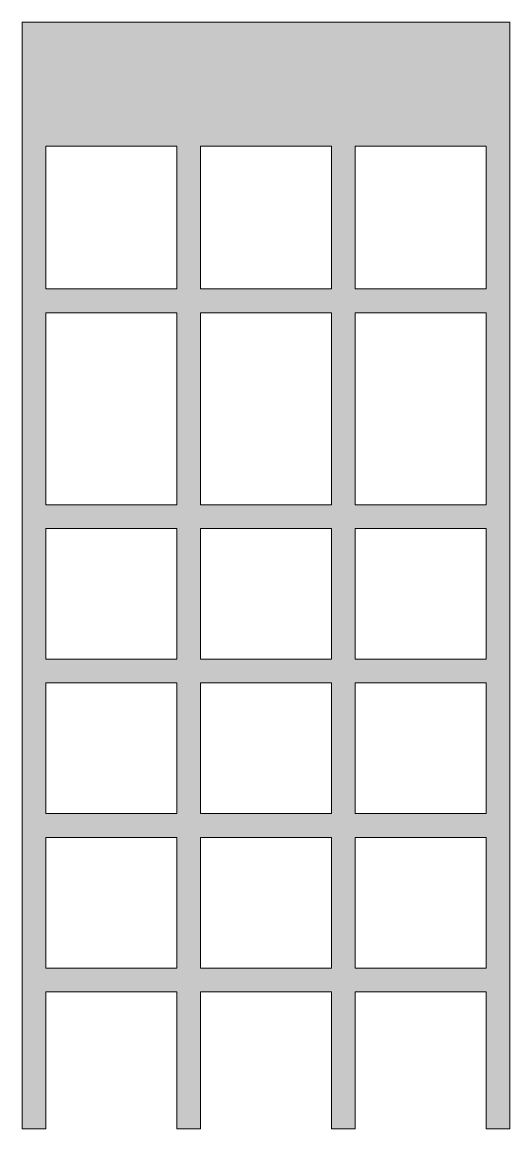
# Model space of a CAD drawing. Header units: inches. Extents: x 42 to 58.2, y -68.4 to -31.6.
import ezdxf

# ---------------------------------------------------------------- set-up
doc = ezdxf.new("R2010")
doc.units = ezdxf.units.IN
doc.header["$MEASUREMENT"] = 0
doc.layers.add('Layer 1', color=7, linetype='Continuous')

msp = doc.modelspace()

# ---------------------------------------------------------------- hatches: boundary and pattern name
at = {"layer": 'Layer 1', "true_color": 0x231f20}
h = msp.add_hatch(color=250, dxfattribs=at)
h.dxf.hatch_style = 2
h.paths.add_polyline_path([(42.049, -31.642), (42.049, -68.366), (42.837, -68.366), (42.837, -63.819), (47.176, -63.819), (47.176, -68.366), (47.963, -68.366), (47.963, -63.819), (52.302, -63.819), (52.302, -68.366), (53.089, -68.366), (53.089, -63.819), (57.428, -63.819), (57.428, -68.366), (58.215, -68.366), (58.215, -31.642)])
h.paths.add_polyline_path([(47.176, -63.031), (42.837, -63.031), (42.837, -58.693), (47.176, -58.693)])
h.paths.add_polyline_path([(47.176, -57.906), (42.837, -57.906), (42.837, -53.567), (47.176, -53.567)])
h.paths.add_polyline_path([(47.176, -52.78), (42.837, -52.78), (42.837, -48.441), (47.176, -48.441)])
h.paths.add_polyline_path([(47.176, -47.654), (42.837, -47.654), (42.837, -41.284), (47.176, -41.284)])
h.paths.add_polyline_path([(47.176, -40.496), (42.837, -40.496), (42.837, -35.761), (47.176, -35.761)])
h.paths.add_polyline_path([(52.302, -63.031), (47.963, -63.031), (47.963, -58.693), (52.302, -58.693)])
h.paths.add_polyline_path([(52.302, -57.906), (47.963, -57.906), (47.963, -53.567), (52.302, -53.567)])
h.paths.add_polyline_path([(52.302, -52.78), (47.963, -52.78), (47.963, -48.441), (52.302, -48.441)])
h.paths.add_polyline_path([(52.302, -47.654), (47.963, -47.654), (47.963, -41.284), (52.302, -41.284)])
h.paths.add_polyline_path([(52.302, -40.496), (47.963, -40.496), (47.963, -35.761), (52.302, -35.761)])
h.paths.add_polyline_path([(57.428, -63.031), (53.089, -63.031), (53.089, -58.693), (57.428, -58.693)])
h.paths.add_polyline_path([(57.428, -57.906), (53.089, -57.906), (53.089, -53.567), (57.428, -53.567)])
h.paths.add_polyline_path([(57.428, -52.78), (53.089, -52.78), (53.089, -48.441), (57.428, -48.441)])
h.paths.add_polyline_path([(57.428, -47.654), (53.089, -47.654), (53.089, -41.284), (57.428, -41.284)])
h.paths.add_polyline_path([(57.428, -40.496), (53.089, -40.496), (53.089, -35.761), (57.428, -35.761)])

# ---------------------------------------------------------------- linework, layer by layer
at = {"layer": 'Layer 1', "lineweight": 0}
for points in [[(42.049, -31.642), (42.049, -68.366), (42.837, -68.366), (42.837, -63.819), (47.176, -63.819), (47.176, -68.366), (47.963, -68.366), (47.963, -63.819), (52.302, -63.819), (52.302, -68.366), (53.089, -68.366), (53.089, -63.819), (57.428, -63.819), (57.428, -68.366), (58.215, -68.366), (58.215, -31.642), (42.049, -31.642)], [(47.176, -40.496), (42.837, -40.496), (42.837, -35.761), (47.176, -35.761), (47.176, -40.496)], [(52.302, -40.496), (47.963, -40.496), (47.963, -35.761), (52.302, -35.761), (52.302, -40.496)], [(57.428, -40.496), (53.089, -40.496), (53.089, -35.761), (57.428, -35.761), (57.428, -40.496)], [(47.176, -47.654), (42.837, -47.654), (42.837, -41.284), (47.176, -41.284), (47.176, -47.654)], [(52.302, -47.654), (47.963, -47.654), (47.963, -41.284), (52.302, -41.284), (52.302, -47.654)], [(57.428, -47.654), (53.089, -47.654), (53.089, -41.284), (57.428, -41.284), (57.428, -47.654)], [(47.176, -52.78), (42.837, -52.78), (42.837, -48.441), (47.176, -48.441), (47.176, -52.78)], [(52.302, -52.78), (47.963, -52.78), (47.963, -48.441), (52.302, -48.441), (52.302, -52.78)], [(57.428, -52.78), (53.089, -52.78), (53.089, -48.441), (57.428, -48.441), (57.428, -52.78)], [(47.176, -57.906), (42.837, -57.906), (42.837, -53.567), (47.176, -53.567), (47.176, -57.906)], [(52.302, -57.906), (47.963, -57.906), (47.963, -53.567), (52.302, -53.567), (52.302, -57.906)], [(57.428, -57.906), (53.089, -57.906), (53.089, -53.567), (57.428, -53.567), (57.428, -57.906)], [(47.176, -63.031), (42.837, -63.031), (42.837, -58.693), (47.176, -58.693), (47.176, -63.031)], [(52.302, -63.031), (47.963, -63.031), (47.963, -58.693), (52.302, -58.693), (52.302, -63.031)], [(57.428, -63.031), (53.089, -63.031), (53.089, -58.693), (57.428, -58.693), (57.428, -63.031)]]:
    msp.add_lwpolyline(points, dxfattribs=at)

doc.saveas('drawing.dxf')
